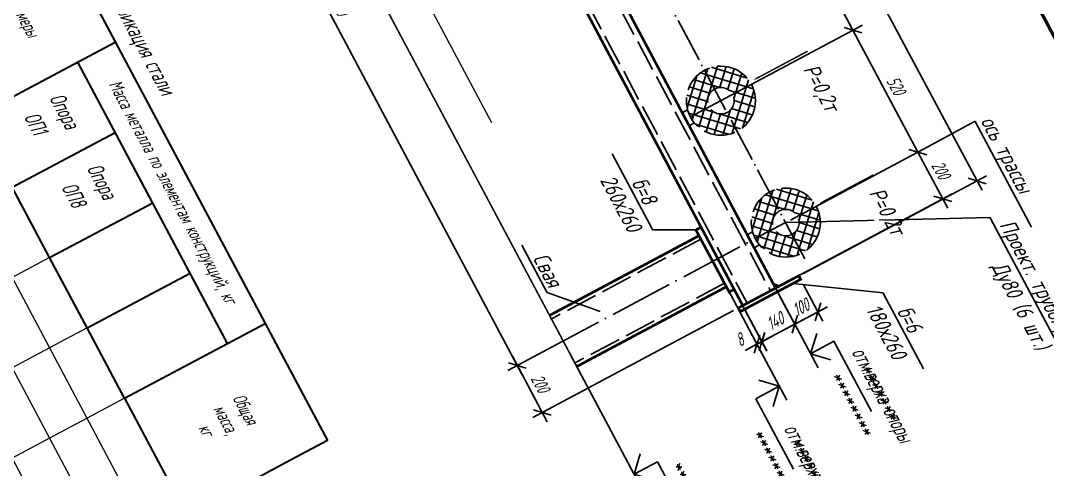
# Model space of a CAD drawing. Extents: x 5370511 to 5386565, y 1010429 to 1053793.
# Drawn here: x 5378936.1 to 5379129.5, y 1041499.9 to 1041584.4 of the extents above; entities that cross this region are included whole.
import ezdxf
from ezdxf import colors
from ezdxf.entities.mleader import LeaderData, LeaderLine
from ezdxf.enums import TextEntityAlignment as Align
from ezdxf.math import Vec2, Vec3

# ---------------------------------------------------------------- set-up
doc = ezdxf.new("R2010")
doc.units = 0
doc.header["$PDMODE"] = 32
doc.header["$PDSIZE"] = 0.3
doc.linetypes.add('ACAD_ISO02W100', pattern=[15, 12, -3])
doc.linetypes.add('ACAD_ISO04W100', pattern=[30, 24, -3, 0, -3])
doc.layers.get('0').update_dxf_attribs({"linetype": 'CONTINUOUS'})
doc.layers.get('DEFPOINTS').update_dxf_attribs({"linetype": 'CONTINUOUS'})
doc.layers.add('Строения', color=7, linetype='CONTINUOUS')
doc.layers.add('Эстакада ЭС', color=20, linetype='CONTINUOUS')
doc.styles.add('ГОСТ_НИПИ', font='gost_nipi.shx', dxfattribs={"oblique": 15})
doc.styles.add('ГОСТ_НИПИ_разм', font='gost_nipi.shx', dxfattribs={"width": 0.8, "oblique": 15, "height": 2.5})
doc.linetypes.add('земля', pattern='A,15,[35,ESKDSHAPES.SHX,S=1,R=0,X=0,Y=0],0.1', length=15.1)
doc.linetypes.add('Сварка1', pattern='A,2,[34,ESKDSHAPES.SHX,S=2,R=0,X=0,Y=0],0.1', length=2.1)
doc.linetypes.add('Сварка3', pattern='A,2,[33,ESKDSHAPES.SHX,S=2,R=0,X=0,Y=0],2', length=4)
doc.dimstyles.new('Лист М20', dxfattribs={"dimtxt": 2.5, "dimasz": 2.5, "dimexe": 2, "dimexo": 1, "dimgap": 1, "dimtad": 1, "dimdec": 0, "dimlfac": 20, "dimzin": 0, "dimdsep": 46, "dimtxsty": 'ГОСТ_НИПИ_разм', "dimblk": 'OBLIQUE', "dimcen": 0.09, "dimdle": 2, "dimaunit": 1, "dimadec": 0, "dimazin": 0, "dimtfac": 1, "dimtdec": 0, "dimtofl": 0, "dimtmove": 1, "dimatfit": 3, "dimldrblk": 'NONE', "dimfxl": 1, "dimtolj": 1, "dimtzin": 0, "dimarcsym": 0})

# ---------------------------------------------------------------- blocks, each defined once
blk = doc.blocks.new('*U427')
at = {"lineweight": 50}
blk.add_lwpolyline([(-400, 5), (-5, 5), (-5, 292), (-400, 292)], close=True, dxfattribs=at)
at = {"style": 'ГОСТ_НИПИ', "oblique": 15}
blk.add_attdef('СКВОЗНАЯ_НУМЕРАЦИЯ', text='', height=3, dxfattribs=at).set_placement((-10, 288.5), align=Align.MIDDLE_CENTER)
at = {"style": 'ГОСТ_НИПИ', "oblique": 15, "width": 0.8}
for tag, p in [('ДАТА_СОГЛ_1', (-406.75, 146)), ('ДАТА_СОГЛ_2', (-401.75, 146)), ('ФАМИЛИЯ_СОГЛ_2', (-401.75, 111)), ('ФАМИЛИЯ_СОГЛ_1', (-406.75, 111)), ('ХАРАКТЕР_РАБОТЫ_СОГЛ_1', (-406.75, 91)), ('ХАРАКТЕР_РАБОТЫ_СОГЛ_2', (-401.75, 91))]:
    blk.add_attdef(tag, p, '', height=3, rotation=90, dxfattribs=at)
at = {"style": 'ГОСТ_НИПИ', "oblique": 15}
for tag, width, p in [('ОБОЗНАЧЕНИЕ_ДОКУМЕНТА', 0.8, (-65, 55)), ('НАИМЕНОВАНИЕ_ПРОЕКТА', 0.8, (-65, 42.5)), ('НАИМЕНОВАНИЕ_ОБЪЕКТА', 0.8, (-90, 27.5)), ('СТАДИЯ', 0.8, (-47.5, 25)), ('ЛИСТ', 0.8, (-32.5, 25)), ('ЛИСТОВ', 0.8, (-15, 25)), ('НАИМЕНОВАНИЕ_ЧЕРТЕЖА', 0.8, (-90, 12.5)), ('ПРЕДПРИЯТИЕ', 0.7, (-30.48, 12.55))]:
    blk.add_attdef(tag, text='', height=3, dxfattribs=dict(at, width=width)).set_placement(p, align=Align.MIDDLE_CENTER)
at = {"style": 'ГОСТ_НИПИ', "oblique": 15, "width": 0.8}
blk.add_attdef('РАЗРАБ', text='', height=3, dxfattribs=at).set_placement((-189.18, 32.18), align=Align.MIDDLE_LEFT)
for tag, p in [('ФАМИЛИЯ_5', (-169, 31)), ('ДАТА_1', (-134, 31)), ('ФАМИЛИЯ_1', (-169, 26)), ('ХАРАКТЕР_РАБОТЫ_1', (-189, 26)), ('ДАТА_2', (-134, 26)), ('ХАРАКТЕР_РАБОТЫ_2', (-189, 20.72)), ('ФАМИЛИЯ_2', (-169.15, 20.71)), ('ДАТА_3', (-134, 20.72)), ('ХАРАКТЕР_РАБОТЫ_3', (-189, 16)), ('ФАМИЛИЯ_3', (-169.01, 15.99)), ('ДАТА_4', (-134, 16)), ('ФАМИЛИЯ_6', (-169, 11)), ('ДАТА_5', (-134, 11)), ('ХАРАКТЕР_РАБОТЫ_4', (-189, 6)), ('ФАМИЛИЯ_4', (-169, 6)), ('ДАТА_6', (-134, 6))]:
    blk.add_attdef(tag, p, '', height=3, dxfattribs=at)
at = {"style": 'ГОСТ_НИПИ', "oblique": 15, "width": 0.8, "flags": 8}
blk.add_attdef('НКОНТР', text='', height=3, dxfattribs=at).set_placement((-189.36, 12.34), align=Align.MIDDLE_LEFT)
at = {"style": 'ГОСТ_НИПИ', "oblique": 15, "width": 0.8}
blk.add_attdef('ФОРМАТ', text='', height=3, dxfattribs=at).set_placement((-38.94, 0.42), align=Align.BOTTOM_CENTER)
blk = doc.blocks.new('*U810')
at = {"ltscale": 100}
for p, q in [((0, 0), (0, 5)), ((0, 0), (-2.83, 2.83)), ((0, 0), (2.83, 2.83)), ((3, 0), (-14.68, 0))]:
    blk.add_line(p, q, dxfattribs=at)
at = {"color": 1, "ltscale": 0.35, "insert": (6.76, 9.9), "char_height": 3, "attachment_point": 1, "style": 'ГОСТ_НИПИ', "bg_fill": 3, "box_fill_scale": 1.5, "bg_fill_color": 256, "bg_fill_transparency": 0}
blk.add_mtext_dynamic_manual_height_columns('{\\C255;\\c16777215;*******}', width=12.6457, gutter_width=12.5, heights=[0], dxfattribs=at)
at = {"color": 1, "ltscale": 0.35, "insert": (5.31, 4.26), "char_height": 3, "attachment_point": 1, "style": 'ГОСТ_НИПИ'}
blk.add_mtext_dynamic_manual_height_columns('{\\C255;\\c16777215;********}', width=16.2559, gutter_width=12.5, heights=[3.52], dxfattribs=at)
at = {"style": 'ГОСТ_НИПИ', "oblique": 15, "width": 0.8}
blk.add_attdef('СУФФИКС', (5.39, 1.08), '', height=3, dxfattribs=at)
at = {"ltscale": 100}
blk.add_line((0, 5), (15, 5), dxfattribs=at)
at = {"style": 'ГОСТ_НИПИ', "oblique": 15, "width": 0.8}
blk.add_attdef('УРОВЕНЬ', text='', height=3, rotation=360, dxfattribs=at).set_placement((13.17, 7.98, -1), align=Align.MIDDLE)
blk = doc.blocks.new('_None')
blk = doc.blocks.new('_Oblique')
at = {"color": 0, "linetype": 'ByBlock', "lineweight": -2}
blk.add_line((-0.5, -0.5), (0.5, 0.5), dxfattribs=at)
blk = doc.blocks.new('*D825')
at = {"color": 0, "lineweight": -2, "transparency": 16777216}
for p, q in [((5379062.25, 1041566.3), (5379094.64, 1041583.56)), ((5379106.05, 1041557.89), (5379091.93, 1041584.38)), ((5379081.1, 1041546.87), (5379106.87, 1041560.6))]:
    blk.add_line(p, q, dxfattribs=at)
at = {"layer": 'DEFPOINTS', "color": 0, "lineweight": 15, "transparency": 16777216}
for p in [(5379092.87, 1041582.62), (5379061.37, 1041565.83), (5379080.22, 1041546.4)]:
    blk.add_point(p, dxfattribs=at)
at = {"color": 0, "lineweight": -2, "transparency": 16777216, "xscale": 2.5, "yscale": 2.5, "zscale": 2.5}
for p, rotation in [((5379092.87, 1041582.62), 118.0491553040555), ((5379105.11, 1041559.66), 298.0491553040555)]:
    blk.add_blockref('_Oblique', p, dxfattribs=dict(at, rotation=rotation))
at = {"color": 0, "transparency": 16777216, "insert": (5379100.98, 1041572.19), "char_height": 2.5, "attachment_point": 5, "rotation": 298.0492, "style": 'ГОСТ_НИПИ_разм'}
blk.add_mtext('\\A1;520', dxfattribs=at)
blk = doc.blocks.new('*D826')
at = {"color": 0, "lineweight": -2, "transparency": 16777216}
for p, q in [((5379104.17, 1041561.42), (5379110.73, 1041549.1)), ((5379081.1, 1041546.87), (5379106.87, 1041560.6)), ((5379079.17, 1041534.55), (5379111.56, 1041551.8))]:
    blk.add_line(p, q, dxfattribs=at)
at = {"layer": 'DEFPOINTS', "color": 0, "lineweight": 15, "transparency": 16777216}
for p in [(5379109.79, 1041550.86), (5379080.22, 1041546.4), (5379078.29, 1041534.08)]:
    blk.add_point(p, dxfattribs=at)
at = {"color": 0, "lineweight": -2, "transparency": 16777216, "xscale": 2.5, "yscale": 2.5, "zscale": 2.5}
for p, rotation in [((5379105.11, 1041559.66), 118.0491553040555), ((5379109.79, 1041550.86), 298.0491553040555)]:
    blk.add_blockref('_Oblique', p, dxfattribs=dict(at, rotation=rotation))
at = {"color": 0, "transparency": 16777216, "insert": (5379109.44, 1041556.32), "char_height": 2.5, "attachment_point": 5, "rotation": 298.0492, "style": 'ГОСТ_НИПИ_разм'}
blk.add_mtext('\\A1;200', dxfattribs=at)
blk = doc.blocks.new('*U806')
at = {"ltscale": 100}
for p, q in [((0, 0), (-2.83, 2.83)), ((0, 0), (2.83, 2.83)), ((-3, 0), (25.64, 0))]:
    blk.add_line(p, q, dxfattribs=at)
at = {"color": 1, "ltscale": 0.35, "insert": (-2.26, 9.9), "char_height": 3, "attachment_point": 3, "style": 'ГОСТ_НИПИ', "bg_fill": 3, "box_fill_scale": 1.5, "bg_fill_color": 256, "bg_fill_transparency": 0}
blk.add_mtext_dynamic_manual_height_columns('{\\C255;\\c16777215;*******}', width=12.6457, gutter_width=12.5, heights=[0], dxfattribs=at)
at = {"color": 1, "ltscale": 0.35, "insert": (-5.31, 4.26), "char_height": 3, "attachment_point": 3, "style": 'ГОСТ_НИПИ'}
blk.add_mtext_dynamic_manual_height_columns('{\\C255;\\c16777215;********}', width=16.2559, gutter_width=12.5, heights=[3.52], dxfattribs=at)
at = {"style": 'ГОСТ_НИПИ', "oblique": 15, "width": 0.8}
blk.add_attdef('СУФФИКС', (-5.39, 1.08), '', height=3, dxfattribs=at)
at = {"ltscale": 100}
for p, q in [((0, 5), (-15, 5)), ((0, 0), (0, 5))]:
    blk.add_line(p, q, dxfattribs=at)
at = {"style": 'ГОСТ_НИПИ', "oblique": 15, "width": 0.8}
blk.add_attdef('УРОВЕНЬ', text='', height=3, dxfattribs=at).set_placement((-8.67, 7.98, -1), align=Align.MIDDLE)
blk = doc.blocks.new('*D828')
at = {"color": 0, "lineweight": -2, "transparency": 16777216}
for p, q in [((5379000.37, 1041684.58), (5379038.3, 1041704.79)), ((5379035.59, 1041705.61), (5379117.18, 1041552.48)), ((5379083.57, 1041536.83), (5379118.01, 1041555.18))]:
    blk.add_line(p, q, dxfattribs=at)
at = {"layer": 'DEFPOINTS', "color": 0, "lineweight": 15, "transparency": 16777216}
for p in [(5378999.48, 1041684.11), (5379116.24, 1041554.24), (5379082.69, 1041536.36)]:
    blk.add_point(p, dxfattribs=at)
at = {"color": 0, "lineweight": -2, "transparency": 16777216, "xscale": 2.5, "yscale": 2.5, "zscale": 2.5}
for p, rotation in [((5379036.53, 1041703.85), 118.0491553040555), ((5379116.24, 1041554.24), 298.0491553040555)]:
    blk.add_blockref('_Oblique', p, dxfattribs=dict(at, rotation=rotation))
at = {"color": 0, "transparency": 16777216, "insert": (5379078.04, 1041629.92), "char_height": 2.5, "attachment_point": 5, "rotation": 298.0492, "style": 'ГОСТ_НИПИ_разм'}
blk.add_mtext('\\A1;3390', dxfattribs=at)
blk = doc.blocks.new('*D814')
at = {"color": 0, "lineweight": -2, "transparency": 16777216}
for p, q in [((5379083.49, 1041534.84), (5379087.21, 1041527.86)), ((5379079.12, 1041532.51), (5379082.84, 1041525.53)), ((5379088.04, 1041530.57), (5379080.13, 1041526.36))]:
    blk.add_line(p, q, dxfattribs=at)
at = {"layer": 'DEFPOINTS', "color": 0, "lineweight": 15, "transparency": 16777216}
for p in [(5379083.02, 1041535.73), (5379078.65, 1041533.4), (5379081.9, 1041527.3)]:
    blk.add_point(p, dxfattribs=at)
at = {"color": 0, "lineweight": -2, "transparency": 16777216, "xscale": 2.5, "yscale": 2.5, "zscale": 2.5}
for p, rotation in [((5379086.27, 1041529.63), 28.04915530994217), ((5379081.9, 1041527.3), 208.0491553099422)]:
    blk.add_blockref('_Oblique', p, dxfattribs=dict(at, rotation=rotation))
at = {"color": 0, "transparency": 16777216, "insert": (5379083.03, 1041530.45), "char_height": 2.5, "attachment_point": 5, "rotation": 28.0492, "style": 'ГОСТ_НИПИ_разм'}
blk.add_mtext('\\A1;100', dxfattribs=at)
blk = doc.blocks.new('*D815')
at = {"color": 0, "lineweight": -2, "transparency": 16777216}
for p, q in [((5379079.12, 1041532.51), (5379082.84, 1041525.53)), ((5379072.58, 1041529.9), (5379076.66, 1041522.24)), ((5379083.67, 1041528.24), (5379073.96, 1041523.07))]:
    blk.add_line(p, q, dxfattribs=at)
at = {"layer": 'DEFPOINTS', "color": 0, "lineweight": 15, "transparency": 16777216}
for p in [(5379078.65, 1041533.4), (5379072.11, 1041530.78), (5379075.72, 1041524.01)]:
    blk.add_point(p, dxfattribs=at)
at = {"color": 0, "lineweight": -2, "transparency": 16777216, "xscale": 2.5, "yscale": 2.5, "zscale": 2.5}
for p, rotation in [((5379081.9, 1041527.3), 28.04915530994217), ((5379075.72, 1041524.01), 208.0491553099422)]:
    blk.add_blockref('_Oblique', p, dxfattribs=dict(at, rotation=rotation))
at = {"color": 0, "transparency": 16777216, "insert": (5379078.19, 1041527.87), "char_height": 2.5, "attachment_point": 5, "rotation": 28.0492, "style": 'ГОСТ_НИПИ_разм'}
blk.add_mtext('\\A1;140', dxfattribs=at)
blk = doc.blocks.new('*U807')
at = {"ltscale": 100}
for p, q in [((3, 0), (-10.45, 0)), ((0, 0), (-2.83, -2.83)), ((0, 0), (0, -5)), ((0, 0), (2.83, -2.83))]:
    blk.add_line(p, q, dxfattribs=at)
at = {"color": 1, "ltscale": 0.35, "insert": (10, -0.1), "char_height": 3, "attachment_point": 1, "style": 'ГОСТ_НИПИ', "bg_fill": 3, "box_fill_scale": 1.5, "bg_fill_color": 256, "bg_fill_transparency": 0}
blk.add_mtext_dynamic_manual_height_columns('{\\C255;\\c16777215;*******}', width=12.6457, gutter_width=12.5, heights=[0], dxfattribs=at)
at = {"color": 1, "ltscale": 0.35, "insert": (5.31, -5.74), "char_height": 3, "attachment_point": 1, "style": 'ГОСТ_НИПИ'}
blk.add_mtext_dynamic_manual_height_columns('{\\C255;\\c16777215;********}', width=16.2559, gutter_width=12.5, heights=[3.52], dxfattribs=at)
at = {"style": 'ГОСТ_НИПИ', "oblique": 15, "width": 0.8}
blk.add_attdef('СУФФИКС', (5.39, -8.92), '', height=3, dxfattribs=at)
at = {"ltscale": 100}
blk.add_line((0, -5), (15, -5), dxfattribs=at)
at = {"style": 'ГОСТ_НИПИ', "oblique": 15, "width": 0.8}
blk.add_attdef('УРОВЕНЬ', text='', height=3, rotation=360, dxfattribs=at).set_placement((16.41, -2.02, -1), align=Align.MIDDLE)
blk = doc.blocks.new('*D816')
at = {"color": 0, "lineweight": -2, "transparency": 16777216}
for p, q in [((5378965.93, 1041657.79), (5378956.4, 1041652.71)), ((5378957.23, 1041655.42), (5379030.58, 1041517.75)), ((5379037.4, 1041523.65), (5379027.87, 1041518.57))]:
    blk.add_line(p, q, dxfattribs=at)
at = {"layer": 'DEFPOINTS', "color": 0, "lineweight": 15, "transparency": 16777216}
for p in [(5378966.81, 1041658.26), (5379038.28, 1041524.12), (5379029.64, 1041519.51)]:
    blk.add_point(p, dxfattribs=at)
at = {"color": 0, "lineweight": -2, "transparency": 16777216, "xscale": 2.5, "yscale": 2.5, "zscale": 2.5}
for p, rotation in [((5378958.17, 1041653.65), 118.0491553040555), ((5379029.64, 1041519.51), 298.0491553040555)]:
    blk.add_blockref('_Oblique', p, dxfattribs=dict(at, rotation=rotation))
at = {"color": 0, "transparency": 16777216, "insert": (5378995.89, 1041587.64), "char_height": 2.5, "attachment_point": 5, "rotation": 298.0492, "style": 'ГОСТ_НИПИ_разм'}
blk.add_mtext('\\A1;3040', dxfattribs=at)
blk = doc.blocks.new('*D818')
at = {"color": 0, "lineweight": -2, "transparency": 16777216}
for p, q in [((5379068.64, 1041535.05), (5379075.73, 1041521.74)), ((5379069.55, 1041535.53), (5379076.64, 1041522.23)), ((5379075.7, 1041523.99), (5379077.9, 1041525.17)), ((5379074.78, 1041523.51), (5379072.58, 1041522.33))]:
    blk.add_line(p, q, dxfattribs=at)
at = {"layer": 'DEFPOINTS', "color": 0, "lineweight": 15, "transparency": 16777216}
for p in [(5379069.08, 1041536.42), (5379068.17, 1041535.93), (5379074.78, 1041523.51)]:
    blk.add_point(p, dxfattribs=at)
at = {"color": 0, "lineweight": -2, "transparency": 16777216, "xscale": 2.5, "yscale": 2.5, "zscale": 2.5}
for p, rotation in [((5379074.78, 1041523.51), 28.04915530994217), ((5379075.7, 1041523.99), 208.0491553099422)]:
    blk.add_blockref('_Oblique', p, dxfattribs=dict(at, rotation=rotation))
at = {"color": 0, "transparency": 16777216, "insert": (5379071.52, 1041524.32), "char_height": 2.5, "attachment_point": 5, "rotation": 28.0492, "style": 'ГОСТ_НИПИ_разм'}
blk.add_mtext('\\A1;8', dxfattribs=at)
blk = doc.blocks.new('*D820')
at = {"color": 0, "lineweight": -2, "transparency": 16777216}
for p, q in [((5379070.38, 1041529.86), (5379032.59, 1041509.72)), ((5379037.4, 1041523.65), (5379027.87, 1041518.57)), ((5379028.7, 1041521.28), (5379035.29, 1041508.9))]:
    blk.add_line(p, q, dxfattribs=at)
at = {"layer": 'DEFPOINTS', "color": 0, "lineweight": 15, "transparency": 16777216}
for p in [(5379071.26, 1041530.33), (5379038.28, 1041524.12), (5379034.35, 1041510.66)]:
    blk.add_point(p, dxfattribs=at)
at = {"color": 0, "lineweight": -2, "transparency": 16777216, "xscale": 2.5, "yscale": 2.5, "zscale": 2.5}
for p, rotation in [((5379029.64, 1041519.51), 118.0491553040555), ((5379034.35, 1041510.66), 298.0491553040555)]:
    blk.add_blockref('_Oblique', p, dxfattribs=dict(at, rotation=rotation))
at = {"color": 0, "transparency": 16777216, "insert": (5379033.98, 1041516.15), "char_height": 2.5, "attachment_point": 5, "rotation": 298.0492, "style": 'ГОСТ_НИПИ_разм'}
blk.add_mtext('\\A1;200', dxfattribs=at)
blk = doc.blocks.new('*D824')
at = {"color": 0, "lineweight": -2, "transparency": 16777216}
for p, q in [((5379076.8, 1041603.5), (5379082.42, 1041606.49)), ((5379079.71, 1041607.31), (5379093.81, 1041580.85)), ((5379089.02, 1041580.56), (5379094.64, 1041583.56))]:
    blk.add_line(p, q, dxfattribs=at)
at = {"layer": 'DEFPOINTS', "color": 0, "lineweight": 15, "transparency": 16777216}
for p in [(5379075.92, 1041603.03), (5379092.87, 1041582.62), (5379088.14, 1041580.09)]:
    blk.add_point(p, dxfattribs=at)
at = {"color": 0, "lineweight": -2, "transparency": 16777216, "xscale": 2.5, "yscale": 2.5, "zscale": 2.5}
for p, rotation in [((5379080.65, 1041605.55), 118.0491553040555), ((5379092.87, 1041582.62), 298.0491553040555)]:
    blk.add_blockref('_Oblique', p, dxfattribs=dict(at, rotation=rotation))
at = {"color": 0, "transparency": 16777216, "insert": (5379088.75, 1041595.14), "char_height": 2.5, "attachment_point": 5, "rotation": 298.0492, "style": 'ГОСТ_НИПИ_разм'}
blk.add_mtext('\\A1;520', dxfattribs=at)
blk = doc.blocks.new('*U805')
at = {"lineweight": 30}
for p, q in [((0, 0), (185, 0)), ((0, -30), (0, 0)), ((40, -30), (40, 0)), ((70, -30), (70, 0)), ((100, -30), (100, 0)), ((160, -8), (160, 0)), ((185, 0), (185, -10)), ((160, -8), (100, -8)), ((115, -30), (115, -8)), ((130, -30), (130, -8)), ((145, -30), (145, -8)), ((160, -30), (160, -8)), ((185, -10), (185, -30)), ((40, -30), (0, -30)), ((70, -30), (40, -30)), ((100, -30), (70, -30)), ((115, -30), (100, -30)), ((130, -30), (115, -30)), ((145, -30), (130, -30)), ((160, -30), (145, -30)), ((160, -30), (185, -30)), ((185, -30), (185, -30)), ((185, -30), (185, -30)), ((0, -78), (0, -86)), ((0, -78), (185, -78)), ((40, -78), (40, -86)), ((70, -86), (70, -78)), ((100, -78), (100, -86)), ((115, -78), (115, -86)), ((130, -78), (130, -86)), ((145, -78), (145, -86)), ((160, -78), (160, -86)), ((185, -86), (185, -78)), ((0, -86), (185, -86)), ((40, -86), (70, -86))]:
    blk.add_line(p, q, dxfattribs=at)
at = {"lineweight": 20}
for p, q in [((0, -30), (0, -38)), ((40, -30), (40, -38)), ((70, -30), (70, -38)), ((100, -30), (100, -38)), ((115, -30), (115, -38)), ((130, -30), (130, -38)), ((145, -30), (145, -38)), ((160, -30), (160, -38)), ((185, -30), (185, -38)), ((0, -38), (0, -46)), ((40, -38), (40, -46)), ((70, -38), (70, -46)), ((70, -38), (185, -38)), ((100, -38), (100, -46)), ((115, -38), (115, -46)), ((130, -38), (130, -46)), ((145, -38), (145, -46)), ((160, -38), (160, -46)), ((185, -38), (185, -46)), ((0, -46), (0, -54)), ((0, -46), (0, -54)), ((40, -46), (40, -54)), ((40, -46), (40, -54)), ((70, -46), (70, -54)), ((70, -46), (185, -46)), ((70, -46), (70, -54)), ((70, -46), (185, -46)), ((100, -46), (100, -54)), ((100, -46), (100, -54)), ((115, -46), (115, -54)), ((115, -46), (115, -54)), ((130, -46), (130, -54)), ((130, -46), (130, -54)), ((145, -46), (145, -54)), ((145, -46), (145, -54)), ((160, -46), (160, -54)), ((160, -46), (160, -54)), ((185, -46), (185, -54)), ((185, -46), (185, -54)), ((0, -54), (0, -62)), ((40, -54), (40, -62)), ((70, -54), (185, -54)), ((70, -54), (70, -62)), ((70, -54), (185, -54)), ((100, -54), (100, -62)), ((115, -54), (115, -62)), ((130, -54), (130, -62)), ((145, -54), (145, -62)), ((160, -54), (160, -62)), ((185, -54), (185, -62)), ((0, -62), (0, -70)), ((40, -62), (40, -70)), ((70, -62), (185, -62)), ((70, -62), (70, -70)), ((70, -62), (185, -62)), ((100, -62), (100, -70)), ((115, -62), (115, -70)), ((130, -62), (130, -70)), ((145, -62), (145, -70)), ((160, -62), (160, -70)), ((185, -62), (185, -70)), ((0, -70), (0, -78)), ((40, -70), (40, -78)), ((70, -70), (185, -70)), ((70, -70), (70, -78)), ((70, -70), (185, -70)), ((100, -70), (100, -78)), ((115, -70), (115, -78)), ((130, -70), (130, -78)), ((145, -70), (145, -78)), ((160, -70), (160, -78)), ((185, -70), (185, -78)), ((0, -78), (0, -86)), ((40, -78), (40, -86)), ((70, -78), (185, -78)), ((70, -78), (70, -86)), ((70, -78), (185, -78)), ((100, -78), (100, -86)), ((115, -78), (115, -86)), ((130, -78), (130, -86)), ((145, -78), (145, -86)), ((160, -78), (160, -86)), ((185, -78), (185, -86)), ((70, -86), (185, -86))]:
    blk.add_line(p, q, dxfattribs=at)
at = {"lineweight": 20, "style": 'ГОСТ_НИПИ'}
for s, insert, char_height, width, attachment_point in [('{\\W0.8;Техническая спецификация стали}', (92.5, 2.1), 3, 185, 8), ('{\\W0.8;Масса металла по элементам конструкций, кг}', (130, -4), 2.5, 60, 5), ('{\\W0.8;Номер \\Pили размеры\\Pпрофиля,\\Pмм}', (85, -15), 2.5, 30, 5), ('{\\W0.8;Наименование\\Pпрофиля\\PГОСТ, ТУ}', (20, -15), 2.5, 40, 5), ('{\\W0.8;Наименование или марка \\Pметалла\\PГОСТ, ТУ}', (55, -15), 2.5, 30, 5), ('{\\W0.8;Общая \\Pмасса,\\Pкг}', (172.5, -15), 2.5, 25, 5), ('           Итого:', (20, -82), 2.5, 40, 5)]:
    blk.add_mtext(s, dxfattribs=dict(at, insert=insert, char_height=char_height, width=width, attachment_point=attachment_point))

msp = doc.modelspace()

# ---------------------------------------------------------------- hatches: boundary and pattern name
h = msp.add_hatch()
h.set_pattern_fill('ANSI37', color=253, scale=0.5, angle=-61.95084)
h.set_pattern_definition([(343.049155, (5380670.3212, 1044107.1898), (0.4628375, 1.5185314), []), (73.049155, (5380670.3212, 1044107.1898), (-1.5185314, 0.4628375), [])])
h.paths.add_polyline_path([(5379064.923, 1041575.108, 1), (5379071.036, 1041563.635, 1)])
h.paths.add_polyline_path([(5379069.155, 1041567.165, -1), (5379066.803, 1041571.578, -1)], flags=16)

# ---------------------------------------------------------------- linework, layer by layer
at = {"linetype": 'ACAD_ISO02W100', "ltscale": 0.5}
msp.add_line((5379064.207, 1041543.276), (5379035.885, 1041528.17), dxfattribs=at)
msp.add_lwpolyline([(5378993.245, 1041680.781), (5379072.932, 1041531.221)], dxfattribs=at)
at = {"ltscale": 0.35}
for points in [[(5379074.096, 1041573.21, 0, 2.256, 0), (5379079.533, 1041576.107, 0.275, 0.275, 0), (5379084.316, 1041578.656, 0.275, 0.275, 0)], [(5379086.496, 1041549.937, 0, 2.256, 0), (5379091.933, 1041552.834, 0.275, 0.275, 0), (5379096.716, 1041555.382, 0.275, 0.275, 0)]]:
    msp.add_lwpolyline(points, format="xyseb", dxfattribs=at)
at = {"color": 253}
for points in [[(5379061.724, 1041567.605), (5379060.71, 1041567.065)], [(5379063.023, 1041565.166), (5379062.01, 1041564.625)], [(5379073.959, 1041544.645), (5379072.946, 1041544.105)], [(5379075.259, 1041542.206), (5379074.245, 1041541.666)]]:
    msp.add_lwpolyline(points, dxfattribs=at)
at = {"linetype": 'Сварка3', "ltscale": 0.4}
for points in [[(5379070.455, 1041533.83), (5379064.227, 1041545.519)], [(5379063.952, 1041543.755), (5379069.172, 1041534.042)]]:
    msp.add_lwpolyline(points, dxfattribs=at)
at = {"color": 253, "linetype": 'ACAD_ISO02W100', "ltscale": 0.5}
for centre, radius in [((5379067.996, 1041569.344), 6.5), ((5379067.996, 1041569.344), 2.5), ((5379080.222, 1041546.398), 2.5)]:
    msp.add_circle(centre, radius, dxfattribs=at)
at = {"layer": 'Строения', "const_width": 0.5}
for points in [[(5379063.856, 1041543.93), (5379035.697, 1041528.927)], [(5379064.185, 1041545.496), (5379063.274, 1041545.011), (5379069.544, 1041533.344), (5379070.455, 1041533.83)]]:
    msp.add_lwpolyline(points, dxfattribs=at)
at = {"layer": 'Эстакада ЭС', "lineweight": 15}
msp.add_line((5378998.245, 1041615.027), (5379024.762, 1041565.258), dxfattribs=at)

# ---------------------------------------------------------------- block references
at = {"rotation": 298.0491553101125}
for name, p in [('*U427', (5378975.472, 1041251.954)), ('*U805', (5378906.882, 1041668.643))]:
    msp.add_blockref(name, p, dxfattribs=at)

# ---------------------------------------------------------------- texts
at = {"style": 'ГОСТ_НИПИ', "oblique": 15, "width": 0.8}
for s, p in [('Опора', (5378941.388, 1041569.819)), ('ОП1', (5378936.612, 1041566.264)), ('Опора', (5378948.441, 1041556.581)), ('ОП8', (5378943.666, 1041553.025))]:
    msp.add_text(s, height=3, rotation=298.04916, dxfattribs=at).set_placement(p)

# ---------------------------------------------------------------- dimensions: what is measured, and where the dimension line sits
for base, p1, p2, picture, middle in [((5379029.639, 1041519.512), (5378966.81, 1041658.256), (5379038.281, 1041524.117), '*D816', (5378995.889, 1041587.64)), ((5379092.873, 1041582.617), (5379075.92, 1041603.026), (5379088.138, 1041580.094), '*D824', (5379088.75, 1041595.141))]:
    dim = msp.add_linear_dim(base=base, p1=p1, p2=p2, angle=298.04916, dimstyle='Лист М20')
    dim.commit()
    dim.dimension.update_dxf_attribs({"geometry": picture, "text_midpoint": middle})

# ---------------------------------------------------------------- leaders
ml = msp.add_multileader_mtext('Standard')
ml.set_content('ось трассы', color=256, style='ГОСТ_НИПИ')
ml.set_leader_properties()
ml.set_arrow_properties(name='NONE')
ml.build(insert=Vec2(0, 0))
ml.multileader.update_dxf_attribs({"text_left_attachment_type": 6, "text_right_attachment_type": 6, "dogleg_length": 0.2, "arrow_head_size": 0.2})
ctx = ml.context
ctx.base_point, ctx.char_height, ctx.arrow_head_size, ctx.landing_gap_size, ctx.plane_origin, ctx.plane_x_axis, ctx.plane_y_axis = Vec3(5379115.98, 1041565.294), 3, 0.2, 0.2, Vec3(5379081.997, 1041609.663), Vec3(0.4702289, -0.8825445), Vec3(0.8825445, 0.4702289)
ctx.left_attachment, ctx.right_attachment = 6, 6
notes = []
notes.append((ctx, [(0, (1, 1, 0), (5379115.886, 1041565.47), (0.4702289, -0.8825445), 0.2, [(0, [(5379106.872, 1041560.597)], 0, [])])]))
ctx.mtext.insert, ctx.mtext.text_direction, ctx.mtext.rotation, ctx.mtext.flow_direction = Vec3(5379119.478, 1041566.931), Vec3(0.4702289, -0.8825445), 5.2019391, 5
ml = msp.add_multileader_mtext('Standard')
ml.set_content('б=8\\P260х260', color=256, style='ГОСТ_НИПИ')
ml.set_leader_properties()
ml.set_arrow_properties(name='NONE')
ml.build(insert=Vec2(0, 0))
ml.multileader.update_dxf_attribs({"text_left_attachment_type": 6, "text_right_attachment_type": 6, "dogleg_length": 0.2, "arrow_head_size": 0.2})
ctx = ml.context
ctx.base_point, ctx.char_height, ctx.arrow_head_size, ctx.landing_gap_size, ctx.plane_origin, ctx.plane_x_axis, ctx.plane_y_axis = Vec3(5379046.878, 1041560.512), 3, 0.2, 0.2, Vec3(5379080.506, 1041554.4), Vec3(0.4702289, -0.8825445), Vec3(0.8825445, 0.4702289)
ctx.left_attachment, ctx.right_attachment, ctx.text_align_type = 6, 6, 1
notes.append((ctx, [(0, (1, 1, 0), (5379055.131, 1041545.022), (-0.4702289, 0.8825445), 0.2, [(0, [(5379063.316, 1041545.033)], 0, [])])]))
ctx.mtext.insert, ctx.mtext.text_direction, ctx.mtext.rotation, ctx.mtext.alignment, ctx.mtext.flow_direction = Vec3(5379054.9, 1041553.111), Vec3(0.4702289, -0.8825445), 5.2019391, 2, 5
ml = msp.add_multileader_mtext('Standard')
ml.set_content('Свая', color=256, style='ГОСТ_НИПИ')
ml.set_leader_properties()
ml.set_arrow_properties(name='NONE')
ml.build(insert=Vec2(0, 0))
ml.multileader.update_dxf_attribs({"text_left_attachment_type": 6, "text_right_attachment_type": 6, "dogleg_length": 0.2, "arrow_head_size": 0.2})
ctx = ml.context
ctx.base_point, ctx.char_height, ctx.arrow_head_size, ctx.landing_gap_size, ctx.plane_origin, ctx.plane_x_axis, ctx.plane_y_axis = Vec3(5379030.952, 1041541.329), 3, 0.2, 0.2, Vec3(5378987.135, 1041506.617), Vec3(0.4702289, -0.8825445), Vec3(0.8825445, 0.4702289)
ctx.left_attachment, ctx.right_attachment, ctx.text_align_type = 6, 6, 2
notes.append((ctx, [(0, (1, 1, 0), (5379035.252, 1041533.258), (-0.4702289, 0.8825445), 0.2, [(0, [(5379045.248, 1041529.688)], 0, [])])]))
ctx.mtext.insert, ctx.mtext.text_direction, ctx.mtext.rotation, ctx.mtext.alignment, ctx.mtext.flow_direction = Vec3(5379038.241, 1041535.304), Vec3(0.4702289, -0.8825445), 5.2019391, 3, 5
for ctx, leaders in notes:
    for number, flags, end, landing, length, lines in leaders:
        leader = LeaderData()
        leader.index, (leader.has_last_leader_line, leader.has_dogleg_vector, leader.attachment_direction) = number, flags
        leader.last_leader_point, leader.dogleg_vector, leader.dogleg_length = Vec3(end), Vec3(landing), length
        for number, points, colour, breaks in lines:
            line = LeaderLine()
            line.index, line.vertices, line.color, line.breaks = number, Vec3.list(points), colors.encode_raw_color(colour), breaks
            leader.lines.append(line)
        ctx.leaders.append(leader)

# ---------------------------------------------------------------- next in the draw order: block references
at = {"linetype": 'ACAD_ISO02W100', "rotation": 298.0491553101125}
msp.add_blockref('*U810', (5379084.878, 1041521.711), dxfattribs=at).add_auto_attribs({'УРОВЕНЬ': 'отм.верха опоры'})
at = {"layer": 'Строения'}
ref = msp.add_blockref('*U806', (5379051.642, 1041499.041), dxfattribs=dict(at, xscale=-1, rotation=298.0491553101125))
ref.add_attrib('УРОВЕНЬ', '0,000', dxfattribs={"layer": '0', "height": 3, "rotation": 298.04916, "style": 'ГОСТ_НИПИ', "oblique": 15, "width": 0.8}).set_placement((5379062.762, 1041495.144, -1), align=Align.MIDDLE)

# ---------------------------------------------------------------- next in the draw order: texts
at = {"ltscale": 0.35, "insert": (5379086.039, 1041576.693), "char_height": 3, "width": 16.32412, "attachment_point": 1, "rotation": 298.04916, "style": 'ГОСТ_НИПИ', "bg_fill": 3, "box_fill_scale": 1.5, "bg_fill_color": 256, "bg_fill_transparency": 0}
msp.add_mtext('Р=0,2т', dxfattribs=at)

# ---------------------------------------------------------------- next in the draw order: hatches: boundary and pattern name
h = msp.add_hatch()
h.set_pattern_fill('ANSI37', color=253, scale=0.5, angle=-61.95084)
h.set_pattern_definition([(343.049155, (5380682.5568, 1044084.2301), (0.4628375, 1.5185314), []), (73.049155, (5380682.5568, 1044084.2301), (-1.5185314, 0.4628375), [])])
h.paths.add_polyline_path([(5379077.158, 1041552.149, 1), (5379083.271, 1041540.676, 1)])
h.paths.add_polyline_path([(5379081.39, 1041544.206, -1), (5379079.039, 1041548.618, -1)], flags=16)

# ---------------------------------------------------------------- next in the draw order: linework, layer by layer
at = {"linetype": 'ACAD_ISO04W100', "ltscale": 0.35}
msp.add_line((5379083.815, 1041539.579), (5379019.093, 1041661.128), dxfattribs=at)
at = {"linetype": 'ACAD_ISO04W100', "ltscale": 0.5}
msp.add_line((5379034.335, 1041522.026), (5379080.168, 1041546.43), dxfattribs=at)
at = {"linetype": 'ACAD_ISO02W100', "ltscale": 0.5}
msp.add_line((5379068.662, 1041534.982), (5379040.604, 1041520.047), dxfattribs=at)
at = {"linetype": 'Сварка1', "ltscale": 0.5}
msp.add_line((5379078.29, 1041534.075), (5379072.112, 1041530.784), dxfattribs=at)
at = {"ltscale": 0.5}
msp.add_line((5379087.237, 1041530.042), (5379087.22, 1041530.074), dxfattribs=at)
at = {"linetype": 'ACAD_ISO02W100', "ltscale": 0.5}
msp.add_lwpolyline([(5378999.412, 1041679.791), (5379077.325, 1041533.561)], dxfattribs=at)
at = {"linetype": 'земля', "const_width": 0.3}
msp.add_lwpolyline([(5378960.428, 1041670.235), (5379045.951, 1041509.722)], dxfattribs=at)
at = {"ltscale": 0.5, "const_width": 0.5}
msp.add_lwpolyline([(5379077.901, 1041534.806), (5379078.961, 1041534.417)], dxfattribs=at)
at = {"color": 253, "linetype": 'ACAD_ISO02W100', "ltscale": 0.5}
msp.add_circle((5379080.222, 1041546.398), 6.5, dxfattribs=at)
at = {"layer": 'Строения', "const_width": 0.5}
for points in [[(5378998.602, 1041683.636), (5378998.602, 1041683.636), (5378992.424, 1041680.344), (5379072.112, 1041530.784), (5379078.29, 1041534.075), (5379000.377, 1041680.306)], [(5379069.014, 1041534.328), (5379040.96, 1041519.38)]]:
    msp.add_lwpolyline(points, dxfattribs=at)
msp.add_lwpolyline([(5379071.262, 1041530.331), (5379071.624, 1041529.651), (5379083.024, 1041535.725), (5379082.662, 1041536.405)], close=True, dxfattribs=at)

# ---------------------------------------------------------------- next in the draw order: dimensions: what is measured, and where the dimension line sits
for base, p1, p2, angle, picture, middle in [((5379116.245, 1041554.241), (5378999.485, 1041684.106), (5379082.686, 1041536.361), 298.04916, '*D828', (5379076.054, 1041628.865)), ((5379075.722, 1041524.008), (5379078.652, 1041533.395), (5379072.112, 1041530.784), 28.04916, '*D815', (5379079.252, 1041525.889))]:
    dim = msp.add_linear_dim(base=base, p1=p1, p2=p2, angle=angle, dimstyle='Лист М20')
    dim.commit()
    dim.dimension.update_dxf_attribs({"geometry": picture, "text_midpoint": middle, "dimtype": 160})
dim = msp.add_linear_dim(base=(5379092.873, 1041582.617), p1=(5379080.222, 1041546.398), p2=(5379061.37, 1041565.832), angle=298.04916, dimstyle='Лист М20')
dim.commit()
dim.dimension.update_dxf_attribs({"geometry": '*D825', "text_midpoint": (5379100.976, 1041572.195)})
for base, p1, p2, angle, text, picture, middle in [((5379109.793, 1041550.86), (5379080.222, 1041546.398), (5379078.29, 1041534.075), 118.04916, '200', '*D826', (5379107.45, 1041555.258)), ((5379081.9, 1041527.299), (5379083.024, 1041535.725), (5379078.652, 1041533.395), 28.04916, '100', '*D814', (5379084.086, 1041528.464))]:
    dim = msp.add_linear_dim(base=base, p1=p1, p2=p2, angle=angle, text=text, dimstyle='Лист М20')
    dim.commit()
    dim.dimension.update_dxf_attribs({"geometry": picture, "text_midpoint": middle, "dimtype": 160})

# ---------------------------------------------------------------- next in the draw order: leaders
ml = msp.add_multileader_mtext('Standard')
ml.set_content('б=6\\P180х260', color=256, style='ГОСТ_НИПИ')
ml.set_leader_properties()
ml.set_arrow_properties(name='NONE')
ml.build(insert=Vec2(0, 0))
ml.multileader.update_dxf_attribs({"text_left_attachment_type": 6, "text_right_attachment_type": 6, "dogleg_length": 0.2, "arrow_head_size": 0.2})
ctx = ml.context
ctx.base_point, ctx.char_height, ctx.arrow_head_size, ctx.landing_gap_size, ctx.plane_origin, ctx.plane_x_axis, ctx.plane_y_axis = Vec3(5379098.643, 1041533.008), 3, 0.2, 0.2, Vec3(5379110.301, 1041556.973), Vec3(0.4702289, -0.8825445), Vec3(0.8825445, 0.4702289)
ctx.left_attachment, ctx.right_attachment, ctx.text_align_type = 6, 6, 1
notes = []
notes.append((ctx, [(1, (1, 1, 0), (5379098.549, 1041533.185), (0.4702289, -0.8825445), 0.2, [(0, [(5379081.509, 1041534.918)], 0, [])])]))
ctx.mtext.insert, ctx.mtext.text_direction, ctx.mtext.rotation, ctx.mtext.alignment, ctx.mtext.flow_direction = Vec3(5379104.87, 1041528.977), Vec3(0.4702289, -0.8825445), 5.2019391, 2, 5
for ctx, leaders in notes:
    for number, flags, end, landing, length, lines in leaders:
        leader = LeaderData()
        leader.index, (leader.has_last_leader_line, leader.has_dogleg_vector, leader.attachment_direction) = number, flags
        leader.last_leader_point, leader.dogleg_vector, leader.dogleg_length = Vec3(end), Vec3(landing), length
        for number, points, colour, breaks in lines:
            line = LeaderLine()
            line.index, line.vertices, line.color, line.breaks = number, Vec3.list(points), colors.encode_raw_color(colour), breaks
            leader.lines.append(line)
        ctx.leaders.append(leader)

# ---------------------------------------------------------------- next in the draw order: block references
at = {"linetype": 'ACAD_ISO02W100', "rotation": 298.0491553101125}
msp.add_blockref('*U807', (5379078.994, 1041515.609), dxfattribs=at).add_auto_attribs({'УРОВЕНЬ': 'отм.верха сваи'})

# ---------------------------------------------------------------- next in the draw order: dimensions: what is measured, and where the dimension line sits
dim = msp.add_linear_dim(base=(5379074.785, 1041523.508), p1=(5379069.077, 1041536.417), p2=(5379068.168, 1041535.928), angle=28.04916, text='8', dimstyle='Лист М20')
dim.commit()
dim.dimension.update_dxf_attribs({"geometry": '*D818', "text_midpoint": (5379072.578, 1041522.333), "dimtype": 160})
dim = msp.add_linear_dim(base=(5379034.352, 1041510.665), p1=(5379038.281, 1041524.117), p2=(5379071.262, 1041530.331), angle=298.04916, dimstyle='Лист М20')
dim.commit()
dim.dimension.update_dxf_attribs({"geometry": '*D820', "text_midpoint": (5379033.981, 1041516.146)})

# ---------------------------------------------------------------- next in the draw order: leaders
ml = msp.add_multileader_mtext('Standard')
ml.set_content('Проект. трубопровод \\PДу80 (6 шт.)', color=256, style='ГОСТ_НИПИ')
ml.set_leader_properties()
ml.set_arrow_properties(name='NONE')
ml.build(insert=Vec2(0, 0))
ml.multileader.update_dxf_attribs({"text_left_attachment_type": 6, "text_right_attachment_type": 6, "dogleg_length": 0.2, "arrow_head_size": 0.2})
ctx = ml.context
ctx.base_point, ctx.char_height, ctx.arrow_head_size, ctx.landing_gap_size, ctx.plane_origin, ctx.plane_x_axis, ctx.plane_y_axis = Vec3(5379118.788, 1041547.172), 3, 0.2, 0.2, Vec3(5379104.287, 1041489.301), Vec3(0.4702289, -0.8825445), Vec3(0.8825445, 0.4702289)
ctx.left_attachment, ctx.right_attachment, ctx.text_align_type = 6, 6, 1
notes = []
notes.append((ctx, [(1, (1, 1, 0), (5379118.694, 1041547.348), (0.4702289, -0.8825445), 0.2, [(0, [(5379080.215, 1041546.412)], 0, [])])]))
ctx.mtext.insert, ctx.mtext.text_direction, ctx.mtext.rotation, ctx.mtext.alignment, ctx.mtext.flow_direction = Vec3(5379130.246, 1041533.87), Vec3(0.4702289, -0.8825445), 5.2019391, 2, 5
for ctx, leaders in notes:
    for number, flags, end, landing, length, lines in leaders:
        leader = LeaderData()
        leader.index, (leader.has_last_leader_line, leader.has_dogleg_vector, leader.attachment_direction) = number, flags
        leader.last_leader_point, leader.dogleg_vector, leader.dogleg_length = Vec3(end), Vec3(landing), length
        for number, points, colour, breaks in lines:
            line = LeaderLine()
            line.index, line.vertices, line.color, line.breaks = number, Vec3.list(points), colors.encode_raw_color(colour), breaks
            leader.lines.append(line)
        ctx.leaders.append(leader)

# ---------------------------------------------------------------- next in the draw order: texts
at = {"ltscale": 0.35, "insert": (5379098.439, 1041553.42), "char_height": 3, "width": 4.32412, "attachment_point": 1, "rotation": 298.04916, "style": 'ГОСТ_НИПИ', "bg_fill": 3, "box_fill_scale": 1.5, "bg_fill_color": 256, "bg_fill_transparency": 0}
msp.add_mtext('Р=0,2т', dxfattribs=at)

doc.saveas('drawing.dxf')
